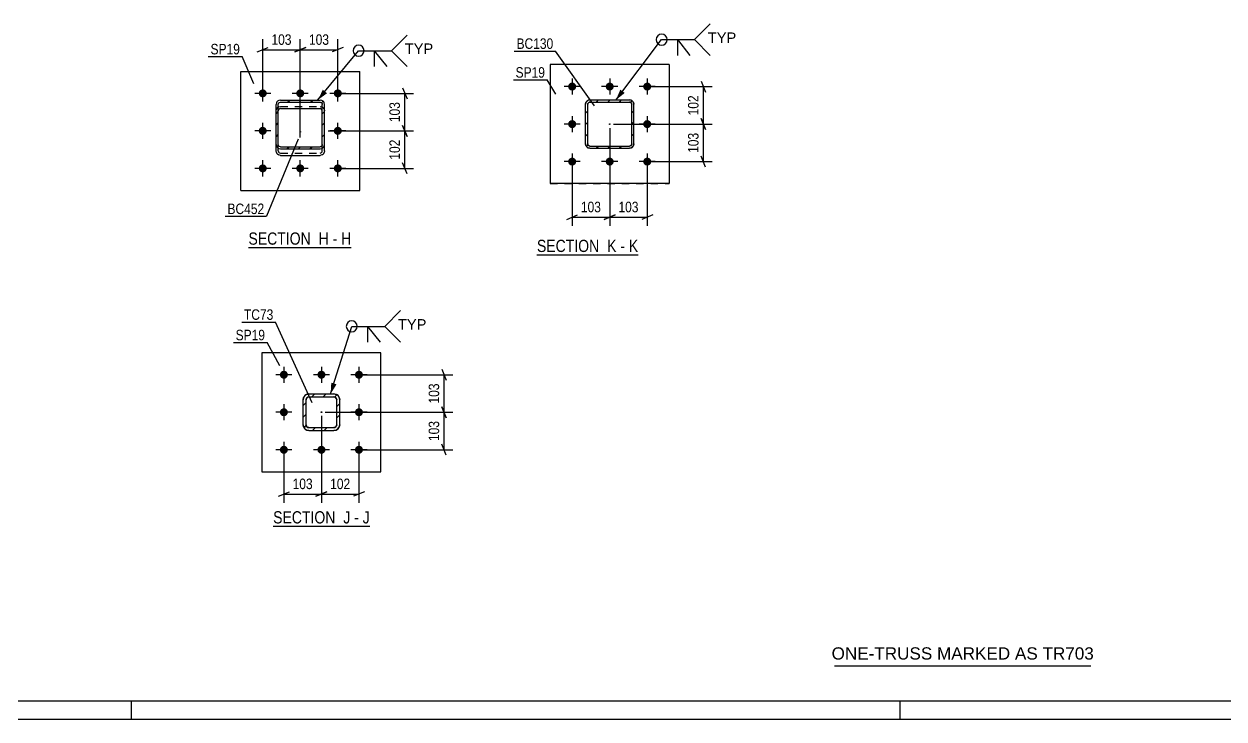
# Model space of a CAD drawing. Header units: millimetres. Extents: x -170 to 1019, y -677 to 164.
# Drawn here: x 359.9 to 687.6, y -676.9 to -487 of the extents above; entities that cross this region are included whole.
import ezdxf

# ---------------------------------------------------------------- set-up
doc = ezdxf.new("R2010")
doc.units = ezdxf.units.MM
doc.linetypes.add('DXK_LINE_DOT2', pattern=[3.9198, 1.9599, -1.9599])
doc.linetypes.add('DXK_LINE_DOT3', pattern=[5.9187, 2.979, -0.9799, 0.9799, -0.9799])
doc.styles.add('Arial', font='ARIAL.TTF', dxfattribs={"height": 0.2})
doc.styles.add('Arial Narrow', font='ARIALN.TTF', dxfattribs={"height": 0.2})

# ---------------------------------------------------------------- blocks, each defined once
blk = doc.blocks.new('Unknown-570387359-1163')
at = {"color": 5, "linetype": 'Continuous'}
for p, q in [((-164.76, -671.93), (1014.24, -671.93)), ((389.24, -676.93), (389.24, -671.93)), ((599.24, -676.93), (599.24, -671.93)), ((-169.76, -676.93), (1019.24, -676.93))]:
    blk.add_line(p, q, dxfattribs=at)
blk = doc.blocks.new('Unknown-570387359-20 - 1988')
at = {"color": 6, "linetype": 'Continuous'}
blk.add_line((421.22, -548.08), (449.29, -548.08), dxfattribs=at)
at = {"color": 0, "linetype": 'Continuous'}
blk.add_wipeout([(439.33, -547.33), (439.33, -543.83), (421.22, -543.83), (421.22, -547.33)], dxfattribs=at)
at = {"color": 7, "linetype": 'Continuous', "style": 'Arial Narrow'}
blk.add_text('SECTION ', height=3.34, dxfattribs=at).set_placement((421.22, -547.33))
at = {"color": 0, "linetype": 'Continuous'}
blk.add_wipeout([(443.15, -547.33), (443.15, -543.83), (440.38, -543.83), (440.38, -547.33)], dxfattribs=at)
blk.add_wipeout([(445.47, -547.33), (445.47, -543.83), (444.2, -543.83), (444.2, -547.33)], dxfattribs=at)
at = {"color": 7, "linetype": 'Continuous', "style": 'Arial Narrow'}
blk.add_text('H', height=3.34, dxfattribs=at).set_placement((440.38, -547.33))
at = {"color": 0, "linetype": 'Continuous'}
blk.add_wipeout([(449.29, -547.33), (449.29, -543.83), (446.52, -543.83), (446.52, -547.33)], dxfattribs=at)
at = {"color": 7, "linetype": 'Continuous', "style": 'Arial Narrow'}
for s, p in [('H', (446.52, -547.33)), ('-', (444.2, -547.33))]:
    blk.add_text(s, height=3.34, dxfattribs=at).set_placement(p)
blk = doc.blocks.new('Unknown-570387359-21 - 1771')
at = {"color": 6, "linetype": 'Continuous'}
blk.add_line((427.96, -624.24), (454.33, -624.24), dxfattribs=at)
at = {"color": 0, "linetype": 'Continuous'}
blk.add_wipeout([(446.07, -623.49), (446.07, -619.99), (427.96, -619.99), (427.96, -623.49)], dxfattribs=at)
at = {"color": 7, "linetype": 'Continuous', "style": 'Arial Narrow'}
blk.add_text('SECTION ', height=3.34, dxfattribs=at).set_placement((427.96, -623.49))
at = {"color": 0, "linetype": 'Continuous'}
blk.add_wipeout([(449.04, -623.49), (449.04, -619.99), (447.12, -619.99), (447.12, -623.49)], dxfattribs=at)
blk.add_wipeout([(451.36, -623.49), (451.36, -619.99), (450.09, -619.99), (450.09, -623.49)], dxfattribs=at)
at = {"color": 7, "linetype": 'Continuous', "style": 'Arial Narrow'}
blk.add_text('J', height=3.34, dxfattribs=at).set_placement((447.12, -623.49))
at = {"color": 0, "linetype": 'Continuous'}
blk.add_wipeout([(454.33, -623.49), (454.33, -619.99), (452.41, -619.99), (452.41, -623.49)], dxfattribs=at)
at = {"color": 7, "linetype": 'Continuous', "style": 'Arial Narrow'}
for s, p in [('-', (450.09, -623.49)), ('J', (452.41, -623.49))]:
    blk.add_text(s, height=3.34, dxfattribs=at).set_placement(p)
blk = doc.blocks.new('Unknown-570387359-22 - 1404')
at = {"color": 6, "linetype": 'Continuous'}
blk.add_line((500.01, -550.08), (527.66, -550.08), dxfattribs=at)
at = {"color": 0, "linetype": 'Continuous'}
blk.add_wipeout([(518.12, -549.33), (518.12, -545.83), (500.01, -545.83), (500.01, -549.33)], dxfattribs=at)
at = {"color": 7, "linetype": 'Continuous', "style": 'Arial Narrow'}
blk.add_text('SECTION ', height=3.34, dxfattribs=at).set_placement((500.01, -549.33))
at = {"color": 0, "linetype": 'Continuous'}
blk.add_wipeout([(521.73, -549.33), (521.73, -545.83), (519.17, -545.83), (519.17, -549.33)], dxfattribs=at)
blk.add_wipeout([(524.05, -549.33), (524.05, -545.83), (522.78, -545.83), (522.78, -549.33)], dxfattribs=at)
at = {"color": 7, "linetype": 'Continuous', "style": 'Arial Narrow'}
blk.add_text('K', height=3.34, dxfattribs=at).set_placement((519.17, -549.33))
at = {"color": 0, "linetype": 'Continuous'}
blk.add_wipeout([(527.66, -549.33), (527.66, -545.83), (525.1, -545.83), (525.1, -549.33)], dxfattribs=at)
at = {"color": 7, "linetype": 'Continuous', "style": 'Arial Narrow'}
for s, p in [('K', (525.1, -549.33)), ('-', (522.78, -549.33))]:
    blk.add_text(s, height=3.34, dxfattribs=at).set_placement(p)
blk = doc.blocks.new('Part-570387359-2076 - 1988')
at = {"linetype": 'Continuous'}
h = blk.add_hatch(dxfattribs=at)
h.set_pattern_fill('', scale=0.7, style=0, pattern_type=0)
h.set_pattern_definition([(45, (441.231, -521.0762), (-1.57154, 1.57154), [])])
h.paths.add_polyline_path([(440.77, -521.17), (441.23, -521.08), (441.62, -520.81), (441.88, -520.42), (441.97, -519.95), (441.97, -509.02), (441.88, -508.56), (441.62, -508.16), (441.23, -507.9), (440.77, -507.81), (429.97, -507.81), (429.51, -507.9), (429.12, -508.16), (428.86, -508.56), (428.77, -509.02), (428.77, -519.95), (428.86, -520.42), (429.12, -520.81), (429.51, -521.08), (429.97, -521.17)])
h.paths.add_polyline_path([(429.97, -520.56), (429.74, -520.52), (429.55, -520.38), (429.42, -520.19), (429.37, -519.95), (429.37, -509.02), (429.42, -508.79), (429.55, -508.59), (429.74, -508.46), (429.97, -508.41), (440.77, -508.41), (441, -508.46), (441.2, -508.59), (441.33, -508.79), (441.37, -509.02), (441.37, -519.95), (441.33, -520.19), (441.2, -520.38), (441, -520.52), (440.77, -520.56)])
blk.add_hatch(color=30, dxfattribs=at).paths.add_polyline_path([(435.37, -516.59, -1), (435.37, -516.39, -1)])
at = {"color": 2, "linetype": 'Continuous'}
for p, q in [((429.97, -507.81), (429.51, -507.9)), ((429.97, -507.81), (440.77, -507.81)), ((441.23, -507.9), (440.77, -507.81)), ((428.86, -508.56), (428.77, -509.02)), ((428.77, -519.95), (428.77, -509.02)), ((429.37, -509.02), (429.42, -508.79)), ((429.37, -519.95), (429.37, -509.02)), ((429.42, -510.54), (429.37, -510.77)), ((429.42, -508.79), (429.55, -508.59)), ((429.55, -510.34), (429.42, -510.54)), ((429.55, -508.59), (429.74, -508.46)), ((429.74, -510.21), (429.55, -510.34)), ((429.74, -508.46), (429.97, -508.41)), ((429.97, -510.16), (429.74, -510.21)), ((429.97, -508.41), (440.77, -508.41)), ((429.97, -510.16), (440.77, -510.16)), ((440.77, -508.41), (441, -508.46)), ((441, -510.21), (440.77, -510.16)), ((441, -508.46), (441.2, -508.59)), ((441.2, -510.34), (441, -510.21)), ((441.2, -508.59), (441.33, -508.79)), ((441.33, -510.54), (441.2, -510.34)), ((441.33, -508.79), (441.37, -509.02)), ((441.37, -510.77), (441.33, -510.54)), ((441.37, -519.95), (441.37, -509.02)), ((441.97, -509.02), (441.88, -508.56)), ((441.97, -519.95), (441.97, -509.02)), ((428.77, -521.7), (428.77, -519.95)), ((428.77, -519.95), (428.86, -520.42)), ((429.42, -520.19), (429.37, -519.95)), ((429.55, -520.38), (429.42, -520.19)), ((429.51, -521.08), (429.97, -521.17)), ((429.74, -520.52), (429.55, -520.38)), ((429.97, -520.56), (429.74, -520.52)), ((429.97, -520.56), (440.77, -520.56)), ((441, -520.52), (440.77, -520.56)), ((440.77, -521.17), (441.23, -521.08)), ((441.2, -520.38), (441, -520.52)), ((441.33, -520.19), (441.2, -520.38)), ((441.37, -519.95), (441.33, -520.19)), ((441.88, -520.42), (441.97, -519.95)), ((441.97, -521.7), (441.97, -519.95)), ((428.86, -522.17), (428.77, -521.7)), ((429.97, -522.92), (429.51, -522.82)), ((429.97, -521.17), (440.77, -521.17)), ((429.97, -522.92), (440.77, -522.92)), ((441.23, -522.82), (440.77, -522.92)), ((441.97, -521.7), (441.88, -522.17))]:
    blk.add_line(p, q, dxfattribs=at)
at = {"color": 7, "linetype": 'DXK_LINE_DOT2'}
for p, q in [((428.77, -519.95), (428.77, -509.02)), ((428.77, -510.77), (428.86, -510.3)), ((429.37, -521.7), (429.37, -509.02)), ((429.51, -509.65), (429.97, -509.55)), ((429.97, -509.55), (440.77, -509.55)), ((440.77, -509.55), (441.23, -509.65)), ((441.37, -521.7), (441.37, -509.02)), ((441.88, -510.3), (441.97, -510.77)), ((441.97, -519.95), (441.97, -509.02)), ((429.37, -521.7), (429.42, -521.93)), ((429.42, -521.93), (429.55, -522.13)), ((429.55, -522.13), (429.74, -522.26)), ((429.74, -522.26), (429.97, -522.31)), ((429.97, -522.31), (440.77, -522.31)), ((440.77, -522.31), (441, -522.26)), ((441, -522.26), (441.2, -522.13)), ((441.2, -522.13), (441.33, -521.93)), ((441.33, -521.93), (441.37, -521.7))]:
    blk.add_line(p, q, dxfattribs=at)
at = {"color": 7, "linetype": 'DXK_LINE_DOT3'}
blk.add_line((435.37, -517.79), (435.37, -514.49), dxfattribs=at)
at = {"color": 30, "linetype": 'DXK_LINE_DOT3'}
blk.add_line((435.37, -518.04), (435.37, -514.49), dxfattribs=at)
at = {"color": 30, "linetype": 'Continuous'}
blk.add_circle((435.37, -516.49), 0.1, dxfattribs=at)
at = {"color": 2, "linetype": 'Continuous'}
for centre, start, end in [((429.98, -509.01), 112.8504, 157.8474), ((440.76, -509.01), 22.1526, 67.1496), ((429.98, -519.96), 202.1526, 247.1496), ((440.76, -519.96), 292.8504, 337.8474), ((429.98, -521.71), 202.1526, 247.1496), ((440.76, -521.71), 292.8504, 337.8474)]:
    blk.add_arc(centre, 1.21, start, end, dxfattribs=at)
at = {"color": 7, "linetype": 'DXK_LINE_DOT2'}
for centre, start, end in [((429.98, -510.76), 112.8504, 157.8474), ((440.76, -510.76), 22.1526, 67.1496)]:
    blk.add_arc(centre, 1.21, start, end, dxfattribs=at)
blk = doc.blocks.new('Bolt-570387359-1999 - 1988')
at = {"linetype": 'Continuous'}
for points in [[(425.12, -507.08, -1), (425.12, -504.88, -1)], [(435.37, -507.08, -1), (435.37, -504.88, -1)], [(445.62, -507.08, -1), (445.62, -504.88, -1)], [(425.12, -517.33, -1), (425.12, -515.13, -1)], [(445.62, -517.33, -1), (445.62, -515.13, -1)], [(425.12, -527.58, -1), (425.12, -525.38, -1)], [(435.37, -527.58, -1), (435.37, -525.38, -1)], [(445.62, -527.58, -1), (445.62, -525.38, -1)]]:
    blk.add_hatch(color=1, dxfattribs=at).paths.add_polyline_path(points)
at = {"color": 1, "linetype": 'Continuous'}
for p, q in [((425.12, -508.18), (425.12, -503.78)), ((435.37, -508.18), (435.37, -503.78)), ((445.62, -508.18), (445.62, -503.78)), ((427.32, -505.98), (422.92, -505.98)), ((437.57, -505.98), (433.17, -505.98)), ((447.82, -505.98), (443.42, -505.98)), ((425.12, -518.43), (425.12, -514.03)), ((445.62, -518.43), (445.62, -514.03)), ((427.32, -516.23), (422.92, -516.23)), ((447.82, -516.23), (443.42, -516.23)), ((425.12, -528.68), (425.12, -524.28)), ((435.37, -528.68), (435.37, -524.28)), ((445.62, -528.68), (445.62, -524.28)), ((427.32, -526.48), (422.92, -526.48)), ((437.57, -526.48), (433.17, -526.48)), ((447.82, -526.48), (443.42, -526.48))]:
    blk.add_line(p, q, dxfattribs=at)
blk = doc.blocks.new('Part-570387359-2073 - 1988')
at = {"color": 2, "linetype": 'Continuous'}
for p, q in [((419.12, -532.48), (419.12, -499.98)), ((419.12, -499.98), (451.62, -499.98)), ((451.62, -532.48), (451.62, -499.98)), ((419.12, -532.48), (451.62, -532.48))]:
    blk.add_line(p, q, dxfattribs=at)
blk = doc.blocks.new('Bolt-570387359-1801 - 1771')
at = {"linetype": 'Continuous'}
for points in [[(430.9, -583.96, -1), (430.9, -581.76, -1)], [(441.15, -583.96, -1), (441.15, -581.76, -1)], [(451.4, -583.96, -1), (451.4, -581.76, -1)], [(430.9, -594.21, -1), (430.9, -592.01, -1)], [(451.4, -594.21, -1), (451.4, -592.01, -1)], [(430.9, -604.46, -1), (430.9, -602.26, -1)], [(441.15, -604.46, -1), (441.15, -602.26, -1)], [(451.4, -604.46, -1), (451.4, -602.26, -1)]]:
    blk.add_hatch(color=1, dxfattribs=at).paths.add_polyline_path(points)
at = {"color": 1, "linetype": 'Continuous'}
for p, q in [((433.1, -582.86), (428.7, -582.86)), ((430.9, -580.66), (430.9, -585.06)), ((443.35, -582.86), (438.95, -582.86)), ((441.15, -580.66), (441.15, -585.06)), ((453.6, -582.86), (449.2, -582.86)), ((451.4, -580.66), (451.4, -585.06)), ((433.1, -593.11), (428.7, -593.11)), ((430.9, -590.91), (430.9, -595.31)), ((453.6, -593.11), (449.2, -593.11)), ((451.4, -590.91), (451.4, -595.31)), ((430.9, -601.16), (430.9, -605.56)), ((441.15, -601.16), (441.15, -605.56)), ((451.4, -601.16), (451.4, -605.56)), ((433.1, -603.36), (428.7, -603.36)), ((443.35, -603.36), (438.95, -603.36)), ((453.6, -603.36), (449.2, -603.36))]:
    blk.add_line(p, q, dxfattribs=at)
blk = doc.blocks.new('Part-570387359-1867 - 1771')
at = {"linetype": 'Continuous'}
h = blk.add_hatch(dxfattribs=at)
h.set_pattern_fill('', scale=0.7, style=0, pattern_type=0)
h.set_pattern_definition([(45, (445.1576, -597.9926), (-1.57154, 1.57154), [])])
h.paths.add_polyline_path([(444.55, -598.11), (445.16, -597.99), (445.68, -597.65), (446.02, -597.13), (446.15, -596.51), (446.15, -589.71), (446.02, -589.1), (445.68, -588.58), (445.16, -588.24), (444.55, -588.11), (437.75, -588.11), (437.13, -588.24), (436.61, -588.58), (436.27, -589.1), (436.15, -589.71), (436.15, -596.51), (436.27, -597.13), (436.61, -597.65), (437.13, -597.99), (437.75, -598.11)])
h.paths.add_polyline_path([(437.75, -597.31), (437.44, -597.25), (437.18, -597.08), (437.01, -596.82), (436.95, -596.51), (436.95, -589.71), (437.01, -589.41), (437.18, -589.15), (437.44, -588.98), (437.75, -588.91), (444.55, -588.91), (444.85, -588.98), (445.11, -589.15), (445.28, -589.41), (445.35, -589.71), (445.35, -596.51), (445.28, -596.82), (445.11, -597.08), (444.85, -597.25), (444.55, -597.31)])
blk.add_hatch(color=30, dxfattribs=at).paths.add_polyline_path([(441.15, -593.21, -1), (441.15, -593.01, -1)])
at = {"color": 7, "linetype": 'DXK_LINE_DOT2'}
for p, q in [((436.15, -589.71), (436.27, -589.1)), ((436.15, -596.51), (436.15, -589.71)), ((437.01, -589.41), (436.95, -589.71)), ((436.95, -596.51), (436.95, -589.71)), ((437.13, -588.24), (437.75, -588.11)), ((437.75, -588.91), (437.44, -588.98)), ((437.75, -588.11), (444.55, -588.11)), ((437.75, -588.91), (444.55, -588.91)), ((444.55, -588.11), (445.16, -588.24)), ((444.85, -588.98), (444.55, -588.91)), ((445.35, -589.71), (445.28, -589.41)), ((445.35, -596.51), (445.35, -589.71)), ((446.02, -589.1), (446.15, -589.71)), ((446.15, -596.51), (446.15, -589.71)), ((436.27, -597.13), (436.15, -596.51)), ((436.95, -596.51), (437.01, -596.82)), ((437.75, -598.11), (437.13, -597.99)), ((437.44, -597.25), (437.75, -597.31)), ((437.75, -597.31), (444.55, -597.31)), ((437.75, -598.11), (444.55, -598.11)), ((444.55, -597.31), (444.85, -597.25)), ((445.16, -597.99), (444.55, -598.11)), ((445.28, -596.82), (445.35, -596.51)), ((446.15, -596.51), (446.02, -597.13))]:
    blk.add_line(p, q, dxfattribs=at)
at = {"color": 2, "linetype": 'Continuous'}
for p, q in [((436.27, -589.1), (436.15, -589.71)), ((436.15, -596.51), (436.15, -589.71)), ((436.95, -589.71), (437.01, -589.41)), ((436.95, -596.51), (436.95, -589.71)), ((437.75, -588.11), (437.13, -588.24)), ((437.44, -588.98), (437.75, -588.91)), ((437.75, -588.11), (444.55, -588.11)), ((437.75, -588.91), (444.55, -588.91)), ((445.16, -588.24), (444.55, -588.11)), ((444.55, -588.91), (444.85, -588.98)), ((445.28, -589.41), (445.35, -589.71)), ((445.35, -596.51), (445.35, -589.71)), ((446.15, -589.71), (446.02, -589.1)), ((446.15, -596.51), (446.15, -589.71)), ((436.15, -596.51), (436.27, -597.13)), ((437.01, -596.82), (436.95, -596.51)), ((437.13, -597.99), (437.75, -598.11)), ((437.75, -597.31), (437.44, -597.25)), ((437.75, -597.31), (444.55, -597.31)), ((437.75, -598.11), (444.55, -598.11)), ((444.85, -597.25), (444.55, -597.31)), ((444.55, -598.11), (445.16, -597.99)), ((445.35, -596.51), (445.28, -596.82)), ((446.02, -597.13), (446.15, -596.51))]:
    blk.add_line(p, q, dxfattribs=at)
at = {"color": 7, "linetype": 'DXK_LINE_DOT3'}
blk.add_line((441.15, -593.11), (441.15, -593.11), dxfattribs=at)
at = {"color": 30, "linetype": 'DXK_LINE_DOT3'}
blk.add_line((441.15, -593.11), (441.15, -593.11), dxfattribs=at)
at = {"color": 30, "linetype": 'Continuous'}
blk.add_circle((441.15, -593.11), 0.1, dxfattribs=at)
at = {"color": 7, "linetype": 'DXK_LINE_DOT2'}
for centre, radius, start, end in [((437.75, -589.71), 1.6, 112.5, 157.5), ((437.75, -589.71), 0.8, 112.5, 157.5), ((444.55, -589.71), 0.8, 22.5, 67.5), ((444.55, -589.71), 1.6, 22.5, 67.5), ((437.75, -596.51), 1.6, 202.5, 247.5), ((437.75, -596.51), 0.8, 202.5, 247.5), ((444.55, -596.51), 0.8, 292.5, 337.5), ((444.55, -596.51), 1.6, 292.5, 337.5)]:
    blk.add_arc(centre, radius, start, end, dxfattribs=at)
at = {"color": 2, "linetype": 'Continuous'}
for centre, radius, start, end in [((437.75, -589.71), 1.6, 112.5, 157.5), ((437.75, -589.71), 0.8, 112.5, 157.5), ((444.55, -589.71), 0.8, 22.5, 67.5), ((444.55, -589.71), 1.6, 22.5, 67.5), ((437.75, -596.51), 1.6, 202.5, 247.5), ((437.75, -596.51), 0.8, 202.5, 247.5), ((444.55, -596.51), 0.8, 292.5, 337.5), ((444.55, -596.51), 1.6, 292.5, 337.5)]:
    blk.add_arc(centre, radius, start, end, dxfattribs=at)
blk = doc.blocks.new('Part-570387359-1869 - 1771')
at = {"color": 2, "linetype": 'Continuous'}
for p, q in [((457.4, -576.86), (424.9, -576.86)), ((424.9, -576.86), (424.9, -609.36)), ((457.4, -609.36), (457.4, -576.86)), ((424.9, -609.36), (457.4, -609.36))]:
    blk.add_line(p, q, dxfattribs=at)
blk = doc.blocks.new('Part-570387359-1586 - 1404')
at = {"color": 2, "linetype": 'Continuous'}
for p, q in [((503.63, -498.13), (503.63, -530.63)), ((536.13, -498.13), (503.63, -498.13)), ((536.13, -498.13), (536.13, -530.63)), ((536.13, -530.63), (503.63, -530.63))]:
    blk.add_line(p, q, dxfattribs=at)
at = {"color": 7, "linetype": 'DXK_LINE_DOT2'}
for p, q in [((536.13, -498.13), (503.63, -498.13)), ((503.63, -530.63), (536.13, -530.63))]:
    blk.add_line(p, q, dxfattribs=at)
blk = doc.blocks.new('Bolt-570387359-1519 - 1404')
at = {"linetype": 'Continuous'}
for points in [[(509.63, -505.23, -1), (509.63, -503.03, -1)], [(519.88, -505.23, -1), (519.88, -503.03, -1)], [(530.13, -505.23, -1), (530.13, -503.03, -1)], [(509.63, -515.48, -1), (509.63, -513.28, -1)], [(530.13, -515.48, -1), (530.13, -513.28, -1)], [(509.63, -525.73, -1), (509.63, -523.53, -1)], [(519.88, -525.73, -1), (519.88, -523.53, -1)], [(530.13, -525.73, -1), (530.13, -523.53, -1)]]:
    blk.add_hatch(color=1, dxfattribs=at).paths.add_polyline_path(points)
at = {"color": 1, "linetype": 'Continuous'}
for p, q in [((511.83, -504.13), (507.43, -504.13)), ((509.63, -501.93), (509.63, -506.33)), ((522.08, -504.13), (517.68, -504.13)), ((519.88, -501.93), (519.88, -506.33)), ((532.33, -504.13), (527.93, -504.13)), ((530.13, -501.93), (530.13, -506.33)), ((511.83, -514.38), (507.43, -514.38)), ((509.63, -512.18), (509.63, -516.58)), ((532.33, -514.38), (527.93, -514.38)), ((530.13, -512.18), (530.13, -516.58)), ((509.63, -522.43), (509.63, -526.83)), ((519.88, -522.43), (519.88, -526.83)), ((530.13, -522.43), (530.13, -526.83)), ((511.83, -524.63), (507.43, -524.63)), ((522.08, -524.63), (517.68, -524.63)), ((532.33, -524.63), (527.93, -524.63))]:
    blk.add_line(p, q, dxfattribs=at)
blk = doc.blocks.new('Part-570387359-1603 - 1404')
at = {"linetype": 'Continuous'}
h = blk.add_hatch(dxfattribs=at)
h.set_pattern_fill('', scale=0.7, style=0, pattern_type=0)
h.set_pattern_definition([(45, (525.741, -520.8873), (-1.57154, 1.57154), [])])
h.paths.add_polyline_path([(525.28, -520.98), (525.74, -520.89), (526.13, -520.63), (526.39, -520.24), (526.48, -519.78), (526.48, -508.98), (526.39, -508.52), (526.13, -508.13), (525.74, -507.87), (525.28, -507.78), (514.48, -507.78), (514.02, -507.87), (513.63, -508.13), (513.37, -508.52), (513.28, -508.98), (513.28, -519.78), (513.37, -520.24), (513.63, -520.63), (514.02, -520.89), (514.48, -520.98)])
h.paths.add_polyline_path([(514.48, -520.38), (514.25, -520.33), (514.06, -520.2), (513.93, -520.01), (513.88, -519.78), (513.88, -508.98), (513.93, -508.75), (514.06, -508.55), (514.25, -508.42), (514.48, -508.38), (525.28, -508.38), (525.51, -508.42), (525.71, -508.55), (525.84, -508.75), (525.88, -508.98), (525.88, -519.78), (525.84, -520.01), (525.71, -520.2), (525.51, -520.33), (525.28, -520.38)])
blk.add_hatch(color=30, dxfattribs=at).paths.add_polyline_path([(519.88, -514.48, -1), (519.88, -514.28, -1)])
at = {"color": 7, "linetype": 'DXK_LINE_DOT2'}
for p, q in [((514.02, -507.87), (514.48, -507.78)), ((514.48, -507.78), (525.28, -507.78)), ((525.28, -507.78), (525.74, -507.87)), ((513.28, -508.98), (513.37, -508.52)), ((513.28, -519.78), (513.28, -508.98)), ((513.93, -508.75), (513.88, -508.98)), ((513.88, -519.78), (513.88, -508.98)), ((514.06, -508.55), (513.93, -508.75)), ((514.25, -508.42), (514.06, -508.55)), ((514.48, -508.38), (514.25, -508.42)), ((514.48, -508.38), (525.28, -508.38)), ((525.51, -508.42), (525.28, -508.38)), ((525.71, -508.55), (525.51, -508.42)), ((525.84, -508.75), (525.71, -508.55)), ((525.88, -508.98), (525.84, -508.75)), ((525.88, -519.78), (525.88, -508.98)), ((526.39, -508.52), (526.48, -508.98)), ((526.48, -519.78), (526.48, -508.98)), ((513.37, -520.24), (513.28, -519.78)), ((513.88, -519.78), (513.93, -520.01)), ((513.93, -520.01), (514.06, -520.2)), ((514.48, -520.98), (514.02, -520.89)), ((514.06, -520.2), (514.25, -520.33)), ((514.25, -520.33), (514.48, -520.38)), ((514.48, -520.38), (525.28, -520.38)), ((514.48, -520.98), (525.28, -520.98)), ((525.28, -520.38), (525.51, -520.33)), ((525.74, -520.89), (525.28, -520.98)), ((525.51, -520.33), (525.71, -520.2)), ((525.71, -520.2), (525.84, -520.01)), ((525.84, -520.01), (525.88, -519.78)), ((526.48, -519.78), (526.39, -520.24))]:
    blk.add_line(p, q, dxfattribs=at)
at = {"color": 2, "linetype": 'Continuous'}
for p, q in [((514.48, -507.78), (514.02, -507.87)), ((514.48, -507.78), (525.28, -507.78)), ((525.74, -507.87), (525.28, -507.78)), ((513.37, -508.52), (513.28, -508.98)), ((513.28, -519.78), (513.28, -508.98)), ((513.88, -508.98), (513.93, -508.75)), ((513.88, -519.78), (513.88, -508.98)), ((513.93, -508.75), (514.06, -508.55)), ((514.06, -508.55), (514.25, -508.42)), ((514.25, -508.42), (514.48, -508.38)), ((514.48, -508.38), (525.28, -508.38)), ((525.28, -508.38), (525.51, -508.42)), ((525.51, -508.42), (525.71, -508.55)), ((525.71, -508.55), (525.84, -508.75)), ((525.84, -508.75), (525.88, -508.98)), ((525.88, -519.78), (525.88, -508.98)), ((526.48, -508.98), (526.39, -508.52)), ((526.48, -519.78), (526.48, -508.98)), ((513.28, -519.78), (513.37, -520.24)), ((513.93, -520.01), (513.88, -519.78)), ((514.06, -520.2), (513.93, -520.01)), ((514.02, -520.89), (514.48, -520.98)), ((514.25, -520.33), (514.06, -520.2)), ((514.48, -520.38), (514.25, -520.33)), ((514.48, -520.38), (525.28, -520.38)), ((514.48, -520.98), (525.28, -520.98)), ((525.51, -520.33), (525.28, -520.38)), ((525.28, -520.98), (525.74, -520.89)), ((525.71, -520.2), (525.51, -520.33)), ((525.84, -520.01), (525.71, -520.2)), ((525.88, -519.78), (525.84, -520.01)), ((526.39, -520.24), (526.48, -519.78))]:
    blk.add_line(p, q, dxfattribs=at)
at = {"color": 7, "linetype": 'DXK_LINE_DOT3'}
blk.add_line((519.88, -514.38), (519.88, -514.38), dxfattribs=at)
at = {"color": 30, "linetype": 'DXK_LINE_DOT3'}
blk.add_line((519.88, -514.38), (519.88, -514.38), dxfattribs=at)
at = {"color": 30, "linetype": 'Continuous'}
blk.add_circle((519.88, -514.38), 0.1, dxfattribs=at)
at = {"color": 7, "linetype": 'DXK_LINE_DOT2'}
for centre, start, end in [((514.48, -508.98), 112.5, 157.5), ((525.28, -508.98), 22.5, 67.5), ((514.48, -519.78), 202.5, 247.5), ((525.28, -519.78), 292.5, 337.5)]:
    blk.add_arc(centre, 1.2, start, end, dxfattribs=at)
at = {"color": 2, "linetype": 'Continuous'}
for centre, start, end in [((514.48, -508.98), 112.5, 157.5), ((525.28, -508.98), 22.5, 67.5), ((514.48, -519.78), 202.5, 247.5), ((525.28, -519.78), 292.5, 337.5)]:
    blk.add_arc(centre, 1.2, start, end, dxfattribs=at)
blk = doc.blocks.new('StraightDimension-570387359-2201 - 1988')
at = {"color": 7, "linetype": 'Continuous'}
for p, q in [((435.37, -515.49), (435.37, -491.22)), ((445.62, -504.98), (445.62, -491.22)), ((433.87, -494.67), (436.87, -493.47)), ((435.37, -494.07), (445.62, -494.07)), ((447.12, -493.47), (444.12, -494.67))]:
    blk.add_line(p, q, dxfattribs=at)
at = {"color": 0}
blk.add_wipeout([(443.84, -493.32), (443.84, -489.12), (437.15, -489.12), (437.15, -493.32)], dxfattribs=at)
at = {"color": 3, "style": 'Arial Narrow'}
blk.add_text('103', height=2.863, dxfattribs=at).set_placement((437.75, -492.72))
blk = doc.blocks.new('StraightDimension-570387359-2193 - 1988')
at = {"color": 7, "linetype": 'Continuous'}
for p, q in [((425.12, -504.98), (425.12, -491.22)), ((435.37, -515.49), (435.37, -491.22)), ((423.62, -494.67), (426.62, -493.47)), ((425.12, -494.07), (435.37, -494.07)), ((436.87, -493.47), (433.87, -494.67))]:
    blk.add_line(p, q, dxfattribs=at)
at = {"color": 0}
blk.add_wipeout([(433.59, -493.32), (433.59, -489.12), (426.9, -489.12), (426.9, -493.32)], dxfattribs=at)
at = {"color": 3, "style": 'Arial Narrow'}
blk.add_text('103', height=2.863, dxfattribs=at).set_placement((427.5, -492.72))
blk = doc.blocks.new('StraightDimension-570387359-19527 - 1988')
at = {"color": 7, "linetype": 'Continuous'}
for p, q in [((463.33, -504.48), (464.53, -507.48)), ((446.62, -505.98), (466.33, -505.98)), ((463.93, -516.23), (463.93, -505.98)), ((442.97, -516.23), (466.33, -516.23)), ((464.53, -517.73), (463.33, -514.73))]:
    blk.add_line(p, q, dxfattribs=at)
at = {"color": 0}
blk.add_wipeout([(463.18, -507.77), (458.98, -507.77), (458.98, -514.45), (463.18, -514.45)], dxfattribs=at)
at = {"color": 3, "style": 'Arial Narrow'}
blk.add_text('103', height=2.863, rotation=90.0002, dxfattribs=at).set_placement((462.58, -513.85))
blk = doc.blocks.new('StraightDimension-570387359-19528 - 1988')
at = {"color": 7, "linetype": 'Continuous'}
for p, q in [((442.97, -516.23), (466.33, -516.23)), ((463.33, -514.73), (464.53, -517.73)), ((463.93, -526.48), (463.93, -516.23)), ((446.62, -526.48), (466.33, -526.48)), ((464.53, -527.98), (463.33, -524.98))]:
    blk.add_line(p, q, dxfattribs=at)
at = {"color": 0}
blk.add_wipeout([(463.18, -518.02), (458.98, -518.02), (458.98, -524.7), (463.18, -524.7)], dxfattribs=at)
at = {"color": 3, "style": 'Arial Narrow'}
blk.add_text('102', height=2.863, rotation=90.0002, dxfattribs=at).set_placement((462.58, -524.1))
blk = doc.blocks.new('StraightDimension-570387359-1959 - 1771')
at = {"color": 7, "linetype": 'Continuous'}
for p, q in [((452.4, -582.86), (477.05, -582.86)), ((474.05, -581.36), (475.25, -584.36)), ((474.65, -593.11), (474.65, -582.86)), ((442.15, -593.11), (477.05, -593.11)), ((475.25, -594.61), (474.05, -591.61))]:
    blk.add_line(p, q, dxfattribs=at)
at = {"color": 0}
blk.add_wipeout([(473.9, -584.65), (469.7, -584.65), (469.7, -591.33), (473.9, -591.33)], dxfattribs=at)
at = {"color": 3, "style": 'Arial Narrow'}
blk.add_text('103', height=2.863, rotation=90.0002, dxfattribs=at).set_placement((473.3, -590.73))
blk = doc.blocks.new('StraightDimension-570387359-1969 - 1771')
at = {"color": 7, "linetype": 'Continuous'}
for p, q in [((442.15, -593.11), (477.05, -593.11)), ((474.05, -591.61), (475.25, -594.61)), ((474.65, -603.36), (474.65, -593.11)), ((475.25, -604.86), (474.05, -601.86)), ((452.4, -603.36), (477.05, -603.36))]:
    blk.add_line(p, q, dxfattribs=at)
at = {"color": 0}
blk.add_wipeout([(473.9, -594.9), (469.7, -594.9), (469.7, -601.58), (473.9, -601.58)], dxfattribs=at)
at = {"color": 3, "style": 'Arial Narrow'}
blk.add_text('103', height=2.863, rotation=90.0002, dxfattribs=at).set_placement((473.3, -600.98))
blk = doc.blocks.new('StraightDimension-570387359-19617 - 1771')
at = {"color": 7, "linetype": 'Continuous'}
for p, q in [((441.15, -594.11), (441.15, -617.86)), ((451.4, -604.36), (451.4, -617.86)), ((439.65, -616.06), (442.65, -614.86)), ((441.15, -615.46), (451.4, -615.46)), ((452.9, -614.86), (449.9, -616.06))]:
    blk.add_line(p, q, dxfattribs=at)
at = {"color": 0}
blk.add_wipeout([(449.61, -614.71), (449.61, -610.51), (442.93, -610.51), (442.93, -614.71)], dxfattribs=at)
at = {"color": 3, "style": 'Arial Narrow'}
blk.add_text('102', height=2.863, dxfattribs=at).set_placement((443.53, -614.11))
blk = doc.blocks.new('StraightDimension-570387359-19618 - 1771')
at = {"color": 7, "linetype": 'Continuous'}
for p, q in [((441.15, -594.11), (441.15, -617.86)), ((430.9, -604.36), (430.9, -617.86)), ((429.4, -616.06), (432.4, -614.86)), ((430.9, -615.46), (441.15, -615.46)), ((442.65, -614.86), (439.65, -616.06))]:
    blk.add_line(p, q, dxfattribs=at)
at = {"color": 0}
blk.add_wipeout([(439.36, -614.71), (439.36, -610.51), (432.68, -610.51), (432.68, -614.71)], dxfattribs=at)
at = {"color": 3, "style": 'Arial Narrow'}
blk.add_text('103', height=2.863, dxfattribs=at).set_placement((433.28, -614.11))
blk = doc.blocks.new('StraightDimension-570387359-1660 - 1404')
at = {"color": 7, "linetype": 'Continuous'}
for p, q in [((519.88, -515.46), (519.88, -542.21)), ((509.63, -525.63), (509.63, -542.21)), ((508.13, -540.41), (511.13, -539.21)), ((509.63, -539.81), (519.88, -539.81)), ((521.38, -539.21), (518.38, -540.41))]:
    blk.add_line(p, q, dxfattribs=at)
at = {"color": 0}
blk.add_wipeout([(518.1, -539.06), (518.1, -534.86), (511.41, -534.86), (511.41, -539.06)], dxfattribs=at)
at = {"color": 3, "style": 'Arial Narrow'}
blk.add_text('103', height=2.863, dxfattribs=at).set_placement((512.01, -538.46))
blk = doc.blocks.new('StraightDimension-570387359-1673 - 1404')
at = {"color": 7, "linetype": 'Continuous'}
for p, q in [((519.88, -515.46), (519.88, -542.21)), ((530.13, -525.63), (530.13, -542.21)), ((518.38, -540.41), (521.38, -539.21)), ((519.88, -539.81), (530.13, -539.81)), ((531.63, -539.21), (528.63, -540.41))]:
    blk.add_line(p, q, dxfattribs=at)
at = {"color": 0}
blk.add_wipeout([(528.35, -539.06), (528.35, -534.86), (521.66, -534.86), (521.66, -539.06)], dxfattribs=at)
at = {"color": 3, "style": 'Arial Narrow'}
blk.add_text('103', height=2.863, dxfattribs=at).set_placement((522.26, -538.46))
blk = doc.blocks.new('StraightDimension-570387359-19447 - 1404')
at = {"color": 7, "linetype": 'Continuous'}
for p, q in [((531.13, -504.13), (547.88, -504.13)), ((544.88, -502.63), (546.08, -505.63)), ((545.48, -514.38), (545.48, -504.13)), ((520.88, -514.38), (547.88, -514.38)), ((546.08, -515.88), (544.88, -512.88))]:
    blk.add_line(p, q, dxfattribs=at)
at = {"color": 0}
blk.add_wipeout([(544.73, -505.91), (540.53, -505.91), (540.53, -512.6), (544.73, -512.6)], dxfattribs=at)
at = {"color": 3, "style": 'Arial Narrow'}
blk.add_text('102', height=2.863, rotation=90.0002, dxfattribs=at).set_placement((544.13, -512))
blk = doc.blocks.new('StraightDimension-570387359-19448 - 1404')
at = {"color": 7, "linetype": 'Continuous'}
for p, q in [((520.88, -514.38), (547.88, -514.38)), ((544.88, -512.88), (546.08, -515.88)), ((545.48, -524.63), (545.48, -514.38)), ((546.08, -526.13), (544.88, -523.13)), ((531.13, -524.63), (547.88, -524.63))]:
    blk.add_line(p, q, dxfattribs=at)
at = {"color": 0}
blk.add_wipeout([(544.73, -516.16), (540.53, -516.16), (540.53, -522.85), (544.73, -522.85)], dxfattribs=at)
at = {"color": 3, "style": 'Arial Narrow'}
blk.add_text('103', height=2.863, rotation=90.0002, dxfattribs=at).set_placement((544.13, -522.25))
blk = doc.blocks.new('Unknown-570387359-25016')
at = {"color": 7, "linetype": 'Continuous'}
blk.add_line((581.24, -662.43), (651.24, -662.43), dxfattribs=at)
at = {"color": 7, "style": 'Arial'}
blk.add_text('ONE-TRUSS MARKED AS TR703', height=3.3428, dxfattribs=at).set_placement((580.48, -660.68))
blk = doc.blocks.new('Mark-570387359-2069 - 1988')
at = {"color": 0}
blk.add_wipeout([(418.9, -495.33), (418.9, -492.33), (410.86, -492.33), (410.86, -495.33)], dxfattribs=at)
blk.add_wipeout([(418.9, -495.33), (418.9, -492.33), (410.86, -492.33), (410.86, -495.33)], dxfattribs=at)
at = {"color": 30, "linetype": 'Continuous'}
for p in [(410.26, -495.93), (422.71, -503.41)]:
    blk.add_line(p, (419.5, -495.93), dxfattribs=at)
at = {"color": 3, "style": 'Arial Narrow'}
blk.add_text('SP19', height=2.863, dxfattribs=at).set_placement((410.86, -495.33))
blk = doc.blocks.new('WeldMark-570387359-2210 - 1988')
at = {"linetype": 'Continuous'}
blk.add_hatch(color=30, dxfattribs=at).paths.add_polyline_path([(442.68, -505.95), (440.19, -507.79), (441.52, -505)])
at = {"color": 30, "linetype": 'Continuous'}
for p, q in [((440.19, -507.79), (451.3, -494.32)), ((451.3, -494.32), (460.3, -494.32))]:
    blk.add_line(p, q, dxfattribs=at)
at = {"color": 3, "linetype": 'Continuous'}
for q in [(459.01, -498.61), (455.58, -498.61)]:
    blk.add_line((455.58, -494.32), q, dxfattribs=at)
for start, end in [(90, 270), (270, 90)]:
    blk.add_arc((451.3, -494.32), 1.5, start, end, dxfattribs=at)
at = {"color": 0, "linetype": 'Continuous'}
blk.add_wipeout([(471.67, -495.22), (471.67, -492.22), (463.9, -492.22), (463.9, -495.22)], dxfattribs=at)
blk.add_wipeout([(471.67, -495.22), (471.67, -492.22), (463.9, -492.22), (463.9, -495.22)], dxfattribs=at)
at = {"color": 3, "linetype": 'Continuous'}
for q in [(464.58, -490.04), (464.58, -498.61)]:
    blk.add_line((460.3, -494.32), q, dxfattribs=at)
at = {"color": 3, "linetype": 'Continuous', "style": 'Arial'}
blk.add_text('TYP', height=2.865, dxfattribs=at).set_placement((463.9, -495.22))
blk = doc.blocks.new('Mark-570387359-19551 - 1988')
at = {"color": 0}
blk.add_wipeout([(425.54, -538.96), (425.54, -535.96), (415.49, -535.96), (415.49, -538.96)], dxfattribs=at)
blk.add_wipeout([(425.54, -538.96), (425.54, -535.96), (415.49, -535.96), (415.49, -538.96)], dxfattribs=at)
at = {"color": 30, "linetype": 'Continuous'}
for p in [(434.77, -518.5), (414.89, -539.56)]:
    blk.add_line(p, (426.14, -539.56), dxfattribs=at)
at = {"color": 3, "style": 'Arial Narrow'}
blk.add_text('BC452', height=2.863, dxfattribs=at).set_placement((415.49, -538.96))
blk = doc.blocks.new('Mark-570387359-1863 - 1771')
at = {"color": 0}
blk.add_wipeout([(428.03, -567.86), (428.03, -564.86), (419.99, -564.86), (419.99, -567.86)], dxfattribs=at)
blk.add_wipeout([(428.03, -567.86), (428.03, -564.86), (419.99, -564.86), (419.99, -567.86)], dxfattribs=at)
at = {"color": 30, "linetype": 'Continuous'}
for p in [(419.39, -568.46), (438.63, -590.55)]:
    blk.add_line(p, (428.63, -568.46), dxfattribs=at)
at = {"color": 3, "style": 'Arial Narrow'}
blk.add_text('TC73', height=2.863, dxfattribs=at).set_placement((419.99, -567.86))
blk = doc.blocks.new('WeldMark-570387359-1979 - 1771')
at = {"linetype": 'Continuous'}
blk.add_hatch(color=30, dxfattribs=at).paths.add_polyline_path([(445.28, -585.47), (443.67, -588.11), (443.84, -585.03)])
at = {"color": 30, "linetype": 'Continuous'}
for p, q in [((443.67, -588.11), (449.44, -569.64)), ((449.44, -569.64), (458.44, -569.64))]:
    blk.add_line(p, q, dxfattribs=at)
at = {"color": 3, "linetype": 'Continuous'}
for q in [(457.16, -573.92), (453.73, -573.92)]:
    blk.add_line((453.73, -569.64), q, dxfattribs=at)
for start, end in [(90, 270), (270, 90)]:
    blk.add_arc((449.44, -569.64), 1.5, start, end, dxfattribs=at)
at = {"color": 0, "linetype": 'Continuous'}
blk.add_wipeout([(469.82, -570.54), (469.82, -567.54), (462.04, -567.54), (462.04, -570.54)], dxfattribs=at)
blk.add_wipeout([(469.82, -570.54), (469.82, -567.54), (462.04, -567.54), (462.04, -570.54)], dxfattribs=at)
at = {"color": 3, "linetype": 'Continuous'}
for q in [(462.73, -565.35), (462.73, -573.92)]:
    blk.add_line((458.44, -569.64), q, dxfattribs=at)
at = {"color": 3, "linetype": 'Continuous', "style": 'Arial'}
blk.add_text('TYP', height=2.865, dxfattribs=at).set_placement((462.04, -570.54))
blk = doc.blocks.new('Mark-570387359-19604 - 1771')
at = {"color": 0}
blk.add_wipeout([(425.75, -573.44), (425.75, -570.44), (417.71, -570.44), (417.71, -573.44)], dxfattribs=at)
blk.add_wipeout([(425.75, -573.44), (425.75, -570.44), (417.71, -570.44), (417.71, -573.44)], dxfattribs=at)
at = {"color": 30, "linetype": 'Continuous'}
for p in [(417.11, -574.04), (429.76, -580.42)]:
    blk.add_line(p, (426.35, -574.04), dxfattribs=at)
at = {"color": 3, "style": 'Arial Narrow'}
blk.add_text('SP19', height=2.863, dxfattribs=at).set_placement((417.71, -573.44))
blk = doc.blocks.new('Mark-570387359-1582 - 1404')
at = {"color": 0}
blk.add_wipeout([(502.21, -501.69), (502.21, -498.69), (494.17, -498.69), (494.17, -501.69)], dxfattribs=at)
blk.add_wipeout([(502.21, -501.69), (502.21, -498.69), (494.17, -498.69), (494.17, -501.69)], dxfattribs=at)
at = {"color": 30, "linetype": 'Continuous'}
for p in [(493.57, -502.29), (505.18, -506.23)]:
    blk.add_line(p, (502.81, -502.29), dxfattribs=at)
at = {"color": 3, "style": 'Arial Narrow'}
blk.add_text('SP19', height=2.863, dxfattribs=at).set_placement((494.17, -501.69))
blk = doc.blocks.new('Mark-570387359-1599 - 1404')
at = {"color": 0}
blk.add_wipeout([(504.48, -493.83), (504.48, -490.83), (494.43, -490.83), (494.43, -493.83)], dxfattribs=at)
blk.add_wipeout([(504.48, -493.83), (504.48, -490.83), (494.43, -490.83), (494.43, -493.83)], dxfattribs=at)
at = {"color": 30, "linetype": 'Continuous'}
for p in [(493.83, -494.43), (515.77, -509.37)]:
    blk.add_line(p, (505.08, -494.43), dxfattribs=at)
at = {"color": 3, "style": 'Arial Narrow'}
blk.add_text('BC130', height=2.863, dxfattribs=at).set_placement((494.43, -493.83))
blk = doc.blocks.new('WeldMark-570387359-1684 - 1404')
at = {"linetype": 'Continuous'}
blk.add_hatch(color=30, dxfattribs=at).paths.add_polyline_path([(523.98, -505.87), (521.57, -507.81), (522.78, -504.96)])
at = {"color": 30, "linetype": 'Continuous'}
for p, q in [((521.57, -507.81), (534.07, -491.31)), ((534.07, -491.31), (543.07, -491.31))]:
    blk.add_line(p, q, dxfattribs=at)
at = {"color": 3, "linetype": 'Continuous'}
for q in [(541.79, -495.6), (538.36, -495.6)]:
    blk.add_line((538.36, -491.31), q, dxfattribs=at)
for start, end in [(90, 270), (270, 90)]:
    blk.add_arc((534.07, -491.31), 1.5, start, end, dxfattribs=at)
at = {"color": 0, "linetype": 'Continuous'}
blk.add_wipeout([(554.45, -492.21), (554.45, -489.21), (546.67, -489.21), (546.67, -492.21)], dxfattribs=at)
blk.add_wipeout([(554.45, -492.21), (554.45, -489.21), (546.67, -489.21), (546.67, -492.21)], dxfattribs=at)
at = {"color": 3, "linetype": 'Continuous'}
for q in [(547.36, -487.03), (547.36, -495.6)]:
    blk.add_line((543.07, -491.31), q, dxfattribs=at)
at = {"color": 3, "linetype": 'Continuous', "style": 'Arial'}
blk.add_text('TYP', height=2.865, dxfattribs=at).set_placement((546.67, -492.21))

msp = doc.modelspace()

# ---------------------------------------------------------------- block references
for name in ['Unknown-570387359-1163', 'Part-570387359-1586 - 1404', 'Part-570387359-2073 - 1988', 'Bolt-570387359-1999 - 1988', 'Bolt-570387359-1519 - 1404', 'Part-570387359-2076 - 1988', 'Part-570387359-1603 - 1404', 'Part-570387359-1869 - 1771', 'Bolt-570387359-1801 - 1771', 'Part-570387359-1867 - 1771', 'Unknown-570387359-25016']:
    msp.add_blockref(name, (0, 0))

# ---------------------------------------------------------------- next in the draw order: block references
for name in ['StraightDimension-570387359-2201 - 1988', 'Mark-570387359-1582 - 1404', 'StraightDimension-570387359-1660 - 1404', 'Mark-570387359-19551 - 1988', 'Unknown-570387359-20 - 1988', 'Unknown-570387359-22 - 1404', 'Mark-570387359-1863 - 1771', 'StraightDimension-570387359-1959 - 1771', 'Unknown-570387359-21 - 1771']:
    msp.add_blockref(name, (0, 0))

# ---------------------------------------------------------------- next in the draw order: block references
for name in ['StraightDimension-570387359-2193 - 1988', 'Mark-570387359-1599 - 1404', 'StraightDimension-570387359-19527 - 1988', 'StraightDimension-570387359-1673 - 1404', 'WeldMark-570387359-1979 - 1771', 'Mark-570387359-19604 - 1771', 'StraightDimension-570387359-1969 - 1771']:
    msp.add_blockref(name, (0, 0))

# ---------------------------------------------------------------- next in the draw order: block references
for name in ['WeldMark-570387359-2210 - 1988', 'Mark-570387359-2069 - 1988', 'StraightDimension-570387359-19447 - 1404', 'StraightDimension-570387359-19528 - 1988', 'StraightDimension-570387359-19617 - 1771']:
    msp.add_blockref(name, (0, 0))

# ---------------------------------------------------------------- next in the draw order: block references
for name in ['WeldMark-570387359-1684 - 1404', 'StraightDimension-570387359-19448 - 1404', 'StraightDimension-570387359-19618 - 1771']:
    msp.add_blockref(name, (0, 0))

doc.saveas('drawing.dxf')
